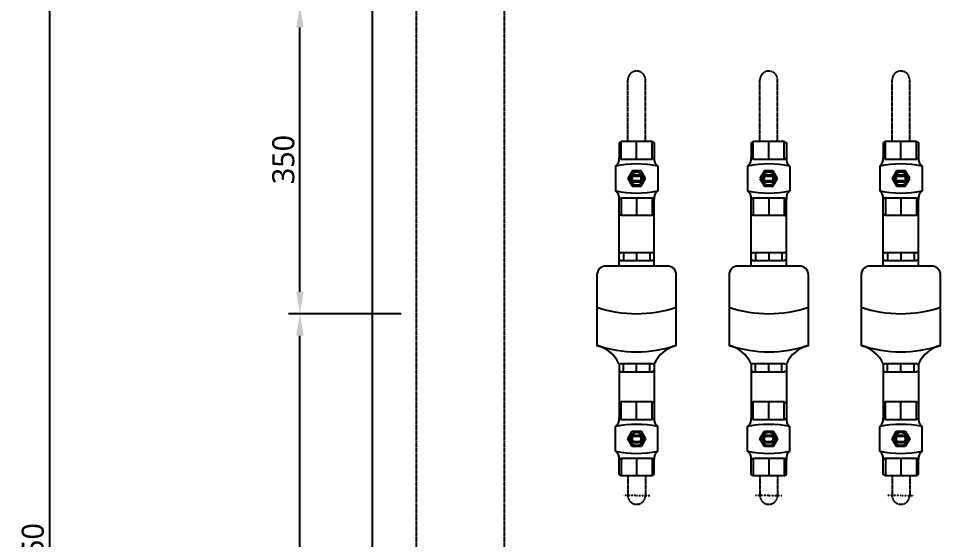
# Model space of a CAD drawing. Header units: millimetres. Extents: x -9013 to 516, y -36629 to 6082.
# Drawn here: x -5250 to -4203, y -19616 to -19025 of the extents above; entities that cross this region are included whole.
import ezdxf

# ---------------------------------------------------------------- set-up
doc = ezdxf.new("R2010")
doc.units = ezdxf.units.MM
doc.header["$LTSCALE"] = 0.05
for name, pattern in [('CENTER', [50.8, 31.75, -6.35, 6.35, -6.35]), ('CENTER2', [28.575, 19.05, -3.175, 3.175, -3.175]), ('DASHDOT', [0.618421, 0.309211, -0.154605, 0, -0.154605])]:
    doc.linetypes.add(name, pattern=pattern)
doc.layers.get('0').update_dxf_attribs({"lineweight": 18})
doc.layers.get('Defpoints').update_dxf_attribs({"color": 140, "lineweight": 18})
for name, color, linetype in [('1CO', 4, 'Continuous'), ('HVAL___2CO', 7, 'Continuous'), ('HWAT__3CO', 1, 'Continuous'), ('HWAT___1DD', 4, 'DASHDOT'), ('HWAT___5CS', 3, 'CENTER2')]:
    doc.layers.add(name, color=color, linetype=linetype)
doc.layers.add('G-Anno-Std-Cntr', color=1, linetype='CENTER2', lineweight=18)
doc.styles.add('trebuchet_MS', font='trebuc.ttf')
doc.dimstyles.new('MGP', dxfattribs={"dimtxt": 2.5, "dimasz": 2.5, "dimexe": 1.25, "dimexo": 0.625, "dimtad": 1, "dimdec": 0, "dimtxsty": 'trebuchet_MS', "dimcen": 2.5, "dimclrt": 7, "dimadec": 0, "dimazin": 0, "dimtfac": 1, "dimtdec": 0, "dimtmove": 0, "dimatfit": 3, "dimfxl": 1.148294, "dimfxlon": 1, "dimarcsym": 2})

# ---------------------------------------------------------------- blocks, each defined once
blk = doc.blocks.new('*D498')
at = {"color": 0, "lineweight": -2, "transparency": 16777216}
for p, q in [((-5099.8, -18460), (-5227.6, -18460)), ((-5214.6, -18485), (-5214.6, -20785)), ((-5099.8, -20810), (-5227.6, -20810))]:
    blk.add_line(p, q, dxfattribs=at)
at = {"color": 0, "transparency": 16777216}
for points in [[(-5218.8, -18485), (-5210.4, -18485), (-5214.6, -18460)], [(-5218.8, -20785), (-5210.4, -20785), (-5214.6, -20810)]]:
    blk.add_solid(points, dxfattribs=at)
at = {"layer": 'Defpoints', "color": 0, "transparency": 16777216}
for p in [(-4847.8, -18460), (-5214.6, -20810), (-4847.8, -20810)]:
    blk.add_point(p, dxfattribs=at)
at = {"color": 7, "transparency": 16777216, "insert": (-5233.3, -19635), "char_height": 25, "attachment_point": 5, "rotation": 90, "style": 'trebuchet_MS'}
blk.add_mtext('2350', dxfattribs=at)
blk = doc.blocks.new('*D510')
at = {"color": 0, "lineweight": -2, "transparency": 16777216}
for p, q in [((-4815.4, -19360), (-4943.2, -19360)), ((-4930.2, -19935), (-4930.2, -19385)), ((-4827.6, -19960), (-4943.2, -19960))]:
    blk.add_line(p, q, dxfattribs=at)
at = {"color": 0, "transparency": 16777216}
for points in [[(-4934.4, -19385), (-4926, -19385), (-4930.2, -19360)], [(-4934.4, -19935), (-4926, -19935), (-4930.2, -19960)]]:
    blk.add_solid(points, dxfattribs=at)
at = {"layer": 'Defpoints', "color": 0, "transparency": 16777216}
for p in [(-4930.2, -19360), (-4547.8, -19360), (-4821.6, -19960)]:
    blk.add_point(p, dxfattribs=at)
at = {"color": 7, "transparency": 16777216, "insert": (-4949, -19660), "char_height": 25, "attachment_point": 5, "rotation": 90, "style": 'trebuchet_MS'}
blk.add_mtext('600', dxfattribs=at)
blk = doc.blocks.new('h-meter')
at = {"layer": 'HVAL___2CO'}
for p, q in [((-25.4, 45), (-105.4, 45)), ((-15.4, -35), (-15.4, 35)), ((-134.2, 20), (-135.4, 17.9)), ((-135.4, 17.9), (-135.4, -17.9)), ((-135.4, 15), (-126.2, 15)), ((-126.2, 20), (-134.2, 20)), ((-127.4, 20), (-126.2, 17.9)), ((-126.2, 17.9), (-126.2, -17.9)), ((-15.4, 20), (-1.2, 20)), ((-7.9, 20), (-9.1, 17.9)), ((-9.1, 17.9), (-9.1, -17.9)), ((0, 15), (-9.1, 15)), ((-1.2, 20), (0, 17.9)), ((0, 17.9), (0, -17.9)), ((-135.4, 0), (-126.2, 0)), ((0, 0), (-9.1, 0)), ((-135.4, -15), (-126.2, -15)), ((-134.2, -20), (-135.4, -17.9)), ((-126.2, -20), (-134.2, -20)), ((-127.4, -20), (-126.2, -17.9)), ((-15.4, -20), (-1.2, -20)), ((0, -15), (-9.1, -15)), ((-7.9, -20), (-9.1, -17.9)), ((-1.2, -20), (0, -17.9)), ((-105.4, -45), (-25.4, -45))]:
    blk.add_line(p, q, dxfattribs=at)
for centre, radius, start, end in [((-142.6, 54.8), 38.4, 295.1026, 345.2121), ((28.2, 0), 141, 161.3868, 198.6132), ((71.5, 0), 141, 161.3868, 198.6132), ((-25.4, 35), 10, 0, 90), ((-142.6, -54.8), 38.4, 14.7879, 64.8974), ((-25.4, -35), 10, 270, 0)]:
    blk.add_arc(centre, radius, start, end, dxfattribs=at)
blk = doc.blocks.new('water meter v')
at = {"layer": 'HVAL___2CO'}
h = blk.add_hatch(color=256, dxfattribs=at)
h.paths.add_polyline_path([(-5839.1, 3714.4), (-5829.1, 3714.4), (-5824.1, 3705.7), (-5829.1, 3697), (-5839.1, 3697), (-5844.1, 3705.7)])
h.paths.add_polyline_path([(-5834.1, 3698.1, 1), (-5834.1, 3713.3, 1)], flags=16)
h.paths.add_polyline_path([(-5836.7, 3701.7), (-5831.5, 3701.7, 1), (-5831.5, 3709.7), (-5836.7, 3709.7, 1)], flags=0)
h.paths.add_polyline_path([(-5836.7, 3702.9), (-5831.5, 3702.9, 1), (-5831.5, 3708.5), (-5836.7, 3708.5, 1)], flags=0)
h = blk.add_hatch(color=256, dxfattribs=at)
h.paths.add_polyline_path([(-5836.7, 3701.7, -1), (-5836.7, 3709.7), (-5831.5, 3709.7, -1), (-5831.5, 3701.7)])
h.paths.add_polyline_path([(-5831.5, 3702.9, 1), (-5831.5, 3708.5), (-5836.7, 3708.5, 1), (-5836.7, 3702.9)], flags=16)
h = blk.add_hatch(color=256, dxfattribs=at)
h.paths.add_polyline_path([(-5839.1, 3401.4), (-5829.1, 3401.4), (-5824.1, 3410.1), (-5829.1, 3418.8), (-5839.1, 3418.8), (-5844.1, 3410.1)])
h.paths.add_polyline_path([(-5834.1, 3417.7, -1), (-5834.1, 3402.5, -1)], flags=16)
h.paths.add_polyline_path([(-5836.7, 3414.1), (-5831.5, 3414.1, -1), (-5831.5, 3406.1), (-5836.7, 3406.1, -1)], flags=0)
h.paths.add_polyline_path([(-5836.7, 3412.9), (-5831.5, 3412.9, -1), (-5831.5, 3407.3), (-5836.7, 3407.3, -1)], flags=0)
h = blk.add_hatch(color=256, dxfattribs=at)
h.paths.add_polyline_path([(-5836.7, 3414.1, 1), (-5836.7, 3406.1), (-5831.5, 3406.1, 1), (-5831.5, 3414.1)])
h.paths.add_polyline_path([(-5831.5, 3412.9, -1), (-5831.5, 3407.3), (-5836.7, 3407.3, -1), (-5836.7, 3412.9)], flags=16)
for p, q in [((-5851.7, 3747.7), (-5854.1, 3746.3)), ((-5854.1, 3746.3), (-5854.1, 3729.1)), ((-5816.5, 3747.7), (-5851.7, 3747.7)), ((-5851.7, 3727.7), (-5851.7, 3747.7)), ((-5834.1, 3727.7), (-5834.1, 3747.7)), ((-5816.5, 3747.7), (-5814.1, 3746.3)), ((-5816.5, 3727.7), (-5816.5, 3747.7)), ((-5814.1, 3746.3), (-5814.1, 3729.1)), ((-5851.7, 3727.7), (-5854.1, 3729.1)), ((-5851.7, 3727.7), (-5816.5, 3727.7)), ((-5816.5, 3727.7), (-5814.1, 3729.1)), ((-5858.1, 3719.7), (-5858.1, 3691.7)), ((-5810.1, 3719.7), (-5810.1, 3691.7)), ((-5839.1, 3714.4), (-5844.1, 3705.7)), ((-5829.1, 3714.4), (-5839.1, 3714.4)), ((-5836.7, 3709.7), (-5831.5, 3709.7)), ((-5836.7, 3708.5), (-5831.5, 3708.5)), ((-5824.1, 3705.7), (-5829.1, 3714.4)), ((-5844.1, 3705.7), (-5839.1, 3697)), ((-5839.1, 3697), (-5829.1, 3697)), ((-5831.5, 3702.9), (-5836.7, 3702.9)), ((-5831.5, 3701.7), (-5836.7, 3701.7)), ((-5829.1, 3697), (-5824.1, 3705.7)), ((-5851.7, 3683.7), (-5854.1, 3682.3)), ((-5854.1, 3665.1), (-5854.1, 3682.3)), ((-5851.7, 3683.7), (-5851.7, 3663.7)), ((-5851.7, 3683.7), (-5816.5, 3683.7)), ((-5834.1, 3683.7), (-5834.1, 3663.7)), ((-5816.5, 3683.7), (-5816.5, 3663.7)), ((-5816.5, 3683.7), (-5814.1, 3682.3)), ((-5814.1, 3665.1), (-5814.1, 3682.3)), ((-5851.7, 3663.7), (-5854.1, 3665.1)), ((-5816.5, 3663.7), (-5814.1, 3665.1)), ((-5816.5, 3663.7), (-5851.7, 3663.7)), ((-5851.7, 3452.1), (-5854.1, 3450.7)), ((-5854.1, 3450.7), (-5854.1, 3433.5)), ((-5816.5, 3452.1), (-5851.7, 3452.1)), ((-5851.7, 3432.1), (-5851.7, 3452.1)), ((-5834.1, 3432.1), (-5834.1, 3452.1)), ((-5816.5, 3452.1), (-5814.1, 3450.7)), ((-5816.5, 3432.1), (-5816.5, 3452.1)), ((-5814.1, 3450.7), (-5814.1, 3433.5)), ((-5858.1, 3396.1), (-5858.1, 3424.1)), ((-5851.7, 3432.1), (-5854.1, 3433.5)), ((-5851.7, 3432.1), (-5816.5, 3432.1)), ((-5816.5, 3432.1), (-5814.1, 3433.5)), ((-5810.1, 3396.1), (-5810.1, 3424.1)), ((-5844.1, 3410.1), (-5839.1, 3418.8)), ((-5839.1, 3418.8), (-5829.1, 3418.8)), ((-5831.5, 3414.1), (-5836.7, 3414.1)), ((-5831.5, 3412.9), (-5836.7, 3412.9)), ((-5829.1, 3418.8), (-5824.1, 3410.1)), ((-5839.1, 3401.4), (-5844.1, 3410.1)), ((-5836.7, 3407.3), (-5831.5, 3407.3)), ((-5836.7, 3406.1), (-5831.5, 3406.1)), ((-5824.1, 3410.1), (-5829.1, 3401.4)), ((-5829.1, 3401.4), (-5839.1, 3401.4)), ((-5851.7, 3388.1), (-5854.1, 3386.7)), ((-5854.1, 3369.5), (-5854.1, 3386.7)), ((-5851.7, 3388.1), (-5851.7, 3368.1)), ((-5851.7, 3388.1), (-5816.5, 3388.1)), ((-5834.1, 3388.1), (-5834.1, 3368.1)), ((-5816.5, 3388.1), (-5814.1, 3386.7)), ((-5816.5, 3388.1), (-5816.5, 3368.1)), ((-5814.1, 3369.5), (-5814.1, 3386.7)), ((-5851.7, 3368.1), (-5854.1, 3369.5)), ((-5816.5, 3368.1), (-5851.7, 3368.1)), ((-5816.5, 3368.1), (-5814.1, 3369.5))]:
    blk.add_line(p, q, dxfattribs=at)
for centre in [(-5834.1, 3705.7), (-5834.1, 3410.1)]:
    blk.add_circle(centre, 7.6, dxfattribs=at)
for centre, radius, start, end in [((-5863.8, 3727.7), 9.8, 305.5591, 8.2752), ((-5804.4, 3727.7), 9.8, 171.7248, 234.4409), ((-5834.1, 3606.5), 115.7, 78.0304, 101.9696), ((-5836.7, 3705.7), 4, 90, 270), ((-5836.7, 3705.7), 4, 90, 270), ((-5836.7, 3705.7), 2.8, 90, 270), ((-5831.5, 3705.7), 4, 270, 90), ((-5831.5, 3705.7), 2.8, 270, 90), ((-5863.8, 3683.7), 9.8, 351.7248, 54.4409), ((-5834.1, 3804.9), 115.7, 258.0304, 281.9696), ((-5804.4, 3683.7), 9.8, 125.5591, 188.2752), ((-5863.8, 3432.1), 9.8, 305.5591, 8.2752), ((-5834.1, 3310.9), 115.7, 78.0304, 101.9696), ((-5804.4, 3432.1), 9.8, 171.7248, 234.4409), ((-5836.7, 3410.1), 4, 90, 270), ((-5836.7, 3410.1), 4, 90, 270), ((-5836.7, 3410.1), 2.8, 90, 270), ((-5831.5, 3410.1), 4, 270, 90), ((-5831.5, 3410.1), 2.8, 270, 90), ((-5863.8, 3388.1), 9.8, 351.7248, 54.4409), ((-5834.1, 3509.3), 115.7, 258.0304, 281.9696), ((-5804.4, 3388.1), 9.8, 125.5591, 188.2752)]:
    blk.add_arc(centre, radius, start, end, dxfattribs=at)
at = {"layer": 'HWAT__3CO'}
for p, q in [((-5854.1, 3620.5), (-5854.1, 3665.1)), ((-5814.1, 3620.5), (-5814.1, 3665.1)), ((-5854.1, 3487.5), (-5854.1, 3450.7)), ((-5814.1, 3487.5), (-5814.1, 3450.7))]:
    blk.add_line(p, q, dxfattribs=at)
at = {"layer": 'HWAT___1DD'}
for q in [(-5849.1, 3345.8), (-5819.1, 3345.8)]:
    blk.add_line((-5834.1, 3345.8), q, dxfattribs=at)
at = {"layer": 'HWAT___5CS'}
for p, q in [((-5844.1, 3747.7), (-5844.1, 3817.7)), ((-5824.1, 3747.7), (-5824.1, 3817.7)), ((-5844.1, 3368.1), (-5844.1, 3345.8)), ((-5824.1, 3368.1), (-5824.1, 3345.8))]:
    blk.add_line(p, q, dxfattribs=at)
for centre, start, end in [((-5834.1, 3817.7), 0, 180), ((-5834.1, 3345.8), 180, 0)]:
    blk.add_arc(centre, 10, start, end, dxfattribs=at)
at = {"rotation": 89.99999999999999}
blk.add_blockref('h-meter', (-5834.1, 3621.7), dxfattribs=at)
blk = doc.blocks.new('*D511')
at = {"color": 0, "lineweight": -2, "transparency": 16777216}
for p, q in [((-4815.4, -19010), (-4943.2, -19010)), ((-4930.2, -19335), (-4930.2, -19035)), ((-4824.9, -19360), (-4943.2, -19360))]:
    blk.add_line(p, q, dxfattribs=at)
at = {"color": 0, "transparency": 16777216}
for points in [[(-4934.4, -19035), (-4926, -19035), (-4930.2, -19010)], [(-4934.4, -19335), (-4926, -19335), (-4930.2, -19360)]]:
    blk.add_solid(points, dxfattribs=at)
at = {"layer": 'Defpoints', "color": 0, "transparency": 16777216}
for p in [(-4930.2, -19010), (-4597.8, -19010), (-4818.9, -19360)]:
    blk.add_point(p, dxfattribs=at)
at = {"color": 7, "transparency": 16777216, "insert": (-4948.9, -19185), "char_height": 25, "attachment_point": 5, "rotation": 90, "style": 'trebuchet_MS'}
blk.add_mtext('350', dxfattribs=at)

msp = doc.modelspace()

# ---------------------------------------------------------------- linework, layer by layer
at = {"layer": '1CO'}
msp.add_line((-4847.8, -20810), (-4847.8, -18460), dxfattribs=at)
at = {"layer": 'HWAT___5CS'}
for p, q in [((-4797.8, -20810), (-4797.8, -18460)), ((-4697.8, -20810), (-4697.8, -18460))]:
    msp.add_line(p, q, dxfattribs=at)

# ---------------------------------------------------------------- block references
at = {"layer": 'G-Anno-Std-Cntr', "linetype": 'CENTER'}
for p in [(1286.2, -22912.2), (1436.2, -22912.2), (1586.2, -22912.2)]:
    msp.add_blockref('water meter v', p, dxfattribs=at)

# ---------------------------------------------------------------- dimensions: what is measured, and where the dimension line sits
for base, p1, p2, picture, middle in [((-5214.6, -20810), (-4847.8, -18460), (-4847.8, -20810), '*D498', (-5233.3, -19635)), ((-4930.2, -19010), (-4818.9, -19360), (-4597.8, -19010), '*D511', (-4948.9, -19185)), ((-4930.2, -19360), (-4821.6, -19960), (-4547.8, -19360), '*D510', (-4949, -19660))]:
    dim = msp.add_linear_dim(base=base, p1=p1, p2=p2, angle=90, dimstyle='MGP', override={"dimscale": 100, "dimtxt": 0.25, "dimasz": 0.25, "dimexe": 0.13, "dimexo": 0.06, "dimgap": 0.06, "dimarcsym": 1})
    dim.commit()
    dim.dimension.update_dxf_attribs({"geometry": picture, "text_midpoint": middle})

doc.saveas('drawing.dxf')
